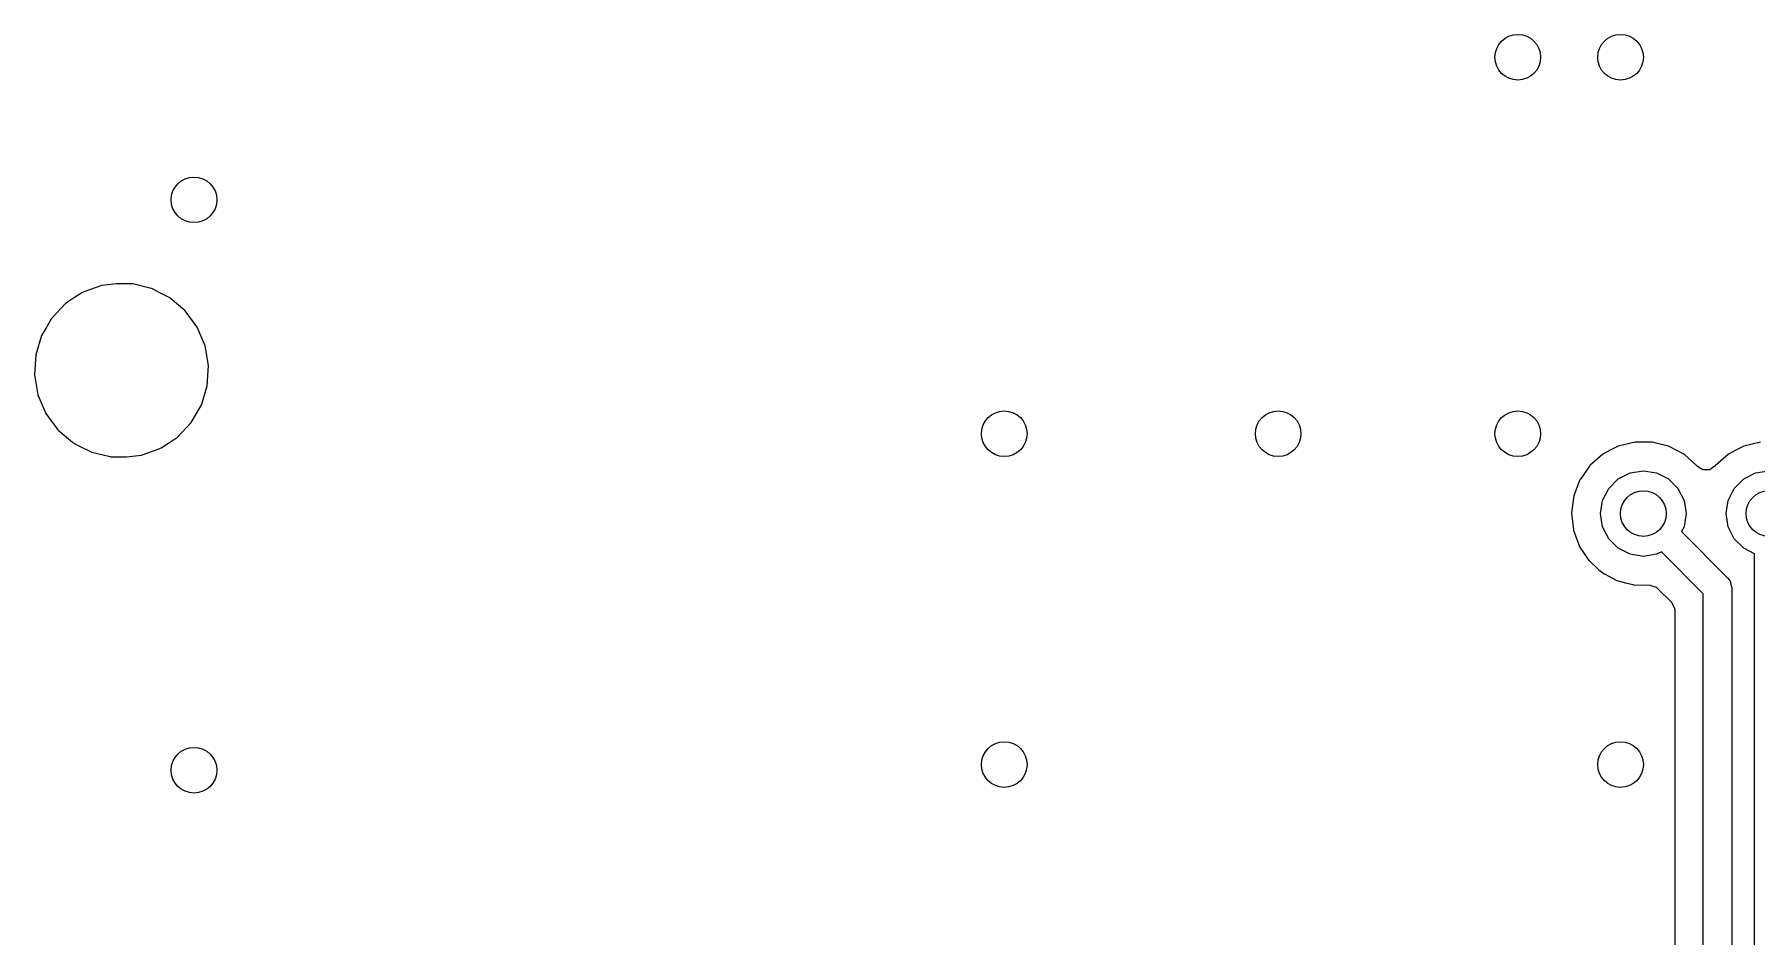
# Model space of a CAD drawing. Extents: x 0.02 to 3.98, y 0.02 to 3.98.
# Drawn here: x 0.981 to 1.575, y 0.545 to 0.856 of the extents above; entities that cross this region are included whole.
import ezdxf

# ---------------------------------------------------------------- set-up
doc = ezdxf.new("R2010")
doc.units = 0
doc.header["$MEASUREMENT"] = 0
doc.layers.add('BLACK', color=7, linetype='CONTINUOUS')

msp = doc.modelspace()

# ---------------------------------------------------------------- linework, layer by layer
at = {"layer": 'BLACK', "linetype": 'CONTINUOUS'}
for p, q in [((0.997548, 0.766759), (0.995043, 0.765116)), ((0.997549, 0.766759), (0.997548, 0.766759)), ((0.997738, 0.766883), (0.997549, 0.766759)), ((0.998518, 0.767166), (0.997738, 0.766883)), ((1.00407, 0.769182), (0.998518, 0.767166)), ((1.00428, 0.769259), (1.00407, 0.769182)), ((1.00407, 0.769182), (1.00407, 0.769182)), ((1.00946, 0.769862), (1.00428, 0.769259)), ((1.01448, 0.769862), (1.00946, 0.769862)), ((1.01454, 0.769859), (1.01448, 0.769862)), ((1.01474, 0.769846), (1.01454, 0.769859)), ((1.01454, 0.769859), (1.01454, 0.769859)), ((1.01492, 0.769835), (1.01474, 0.769846)), ((1.01474, 0.769846), (1.01474, 0.769846)), ((1.01508, 0.769794), (1.01492, 0.769835)), ((1.02146, 0.768234), (1.01508, 0.769794)), ((1.01508, 0.769794), (1.01508, 0.769794)), ((1.02168, 0.76818), (1.02146, 0.768234)), ((1.02146, 0.768234), (1.02146, 0.768234)), ((1.02188, 0.768077), (1.02168, 0.76818)), ((1.02422, 0.766883), (1.02188, 0.768077)), ((1.02188, 0.768077), (1.02188, 0.768077)), ((1.02788, 0.765013), (1.02422, 0.766883)), ((0.991914, 0.763065), (0.987126, 0.75801)), ((0.995043, 0.765116), (0.991914, 0.763065)), ((1.02805, 0.764866), (1.02788, 0.765013)), ((1.03302, 0.760651), (1.02805, 0.764866)), ((1.02805, 0.764866), (1.02805, 0.764866)), ((1.03319, 0.760505), (1.03302, 0.760651)), ((1.03302, 0.760651), (1.03302, 0.760651)), ((1.03732, 0.754896), (1.03319, 0.760505)), ((0.985196, 0.754688), (0.983628, 0.751989)), ((0.987012, 0.757814), (0.985196, 0.754688)), ((0.987126, 0.75801), (0.987012, 0.757814)), ((0.987012, 0.757814), (0.987012, 0.757814)), ((1.04004, 0.748489), (1.03732, 0.754896)), ((0.983628, 0.751989), (0.98161, 0.745324)), ((0.98161, 0.745324), (0.981178, 0.738374)), ((1.04122, 0.741626), (1.04004, 0.748489)), ((0.981178, 0.738374), (0.982358, 0.731511)), ((1.04079, 0.734676), (1.04122, 0.741626)), ((0.982358, 0.731511), (0.985084, 0.725104)), ((1.03877, 0.728011), (1.04079, 0.734676)), ((0.985084, 0.725104), (0.989211, 0.719495)), ((1.03527, 0.72199), (1.03708, 0.725104)), ((1.03708, 0.725104), (1.03866, 0.727816)), ((1.03866, 0.727816), (1.03877, 0.728011)), ((1.03866, 0.727816), (1.03866, 0.727816)), ((0.989211, 0.719495), (0.989384, 0.719349)), ((0.989384, 0.719349), (0.989384, 0.719349)), ((0.989384, 0.719349), (0.99431, 0.715164)), ((1.03049, 0.716935), (1.03527, 0.72199)), ((0.99431, 0.715164), (0.994518, 0.714987)), ((0.994518, 0.714987), (0.996731, 0.713857)), ((0.996731, 0.713857), (1.00052, 0.711923)), ((1.02388, 0.712834), (1.02466, 0.713117)), ((1.02466, 0.713117), (1.02485, 0.713241)), ((1.02485, 0.713241), (1.0291, 0.716024)), ((1.02485, 0.713241), (1.02485, 0.713241)), ((1.0291, 0.716024), (1.03049, 0.716935)), ((1.52757, 0.713802), (1.52482, 0.712383)), ((1.53337, 0.715194), (1.52757, 0.713802)), ((1.5336, 0.715192), (1.53337, 0.715194)), ((1.53635, 0.715178), (1.5336, 0.715192)), ((1.5336, 0.715192), (1.5336, 0.715192)), ((1.53933, 0.715162), (1.53635, 0.715178)), ((1.54062, 0.714837), (1.53933, 0.715162)), ((1.54488, 0.713768), (1.54062, 0.714837)), ((1.54511, 0.71371), (1.54488, 0.713768)), ((1.54488, 0.713768), (1.54488, 0.713768)), ((1.55038, 0.710921), (1.54511, 0.71371)), ((1.57088, 0.713802), (1.56813, 0.712383)), ((1.57668, 0.715194), (1.57088, 0.713802)), ((1.00052, 0.711923), (1.00052, 0.711923)), ((1.00052, 0.711923), (1.00072, 0.71182)), ((1.00072, 0.71182), (1.00094, 0.711766)), ((1.00094, 0.711766), (1.00094, 0.711766)), ((1.00094, 0.711766), (1.00732, 0.710206)), ((1.00732, 0.710206), (1.00732, 0.710206)), ((1.00732, 0.710206), (1.00748, 0.710165)), ((1.00748, 0.710165), (1.00766, 0.710154)), ((1.00766, 0.710154), (1.00766, 0.710154)), ((1.00766, 0.710154), (1.00786, 0.710141)), ((1.00786, 0.710141), (1.00786, 0.710141)), ((1.00786, 0.710141), (1.00792, 0.710138)), ((1.00792, 0.710138), (1.01294, 0.710138)), ((1.01294, 0.710138), (1.01812, 0.710741)), ((1.01812, 0.710741), (1.01833, 0.710818)), ((1.01833, 0.710818), (1.02388, 0.712834)), ((1.01833, 0.710818), (1.01833, 0.710818)), ((1.51779, 0.70715), (1.51765, 0.706958)), ((1.52228, 0.711068), (1.51779, 0.70715)), ((1.52249, 0.711176), (1.52228, 0.711068)), ((1.52482, 0.712383), (1.52249, 0.711176)), ((1.52249, 0.711176), (1.52249, 0.711176)), ((1.55055, 0.710765), (1.55038, 0.710921)), ((1.55297, 0.70861), (1.55055, 0.710765)), ((1.55055, 0.710765), (1.55055, 0.710765)), ((1.55483, 0.706956), (1.55297, 0.70861)), ((1.56109, 0.70715), (1.56096, 0.706958)), ((1.56558, 0.711068), (1.56109, 0.70715)), ((1.56579, 0.711176), (1.56558, 0.711068)), ((1.56813, 0.712383), (1.56579, 0.711176)), ((1.56579, 0.711176), (1.56579, 0.711176)), ((1.51423, 0.701958), (1.51219, 0.69672)), ((1.51427, 0.702055), (1.51423, 0.701958)), ((1.51436, 0.702274), (1.51427, 0.702055)), ((1.51427, 0.702055), (1.51427, 0.702055)), ((1.51449, 0.702466), (1.51436, 0.702274)), ((1.51765, 0.706958), (1.51449, 0.702466)), ((1.51765, 0.706958), (1.51765, 0.706958)), ((1.52428, 0.699229), (1.52754, 0.702495)), ((1.52754, 0.702495), (1.53166, 0.704592)), ((1.53166, 0.704592), (1.53622, 0.705315)), ((1.53622, 0.705315), (1.54078, 0.704592)), ((1.54078, 0.704592), (1.5449, 0.702495)), ((1.5449, 0.702495), (1.54816, 0.699229)), ((1.55496, 0.706771), (1.55483, 0.706956)), ((1.55673, 0.705626), (1.55496, 0.706771)), ((1.55914, 0.705663), (1.55673, 0.705626)), ((1.56072, 0.706853), (1.55914, 0.705663)), ((1.5608, 0.706783), (1.56072, 0.706853)), ((1.56096, 0.706958), (1.5608, 0.706783)), ((1.56758, 0.699229), (1.57085, 0.702495)), ((1.57085, 0.702495), (1.57497, 0.704592)), ((1.57497, 0.704592), (1.57953, 0.705315)), ((1.51219, 0.69672), (1.51141, 0.690811)), ((1.52146, 0.690551), (1.52218, 0.695113)), ((1.52218, 0.695113), (1.52428, 0.699229)), ((1.54816, 0.699229), (1.55026, 0.695113)), ((1.55026, 0.695113), (1.55098, 0.690551)), ((1.56476, 0.690551), (1.56549, 0.695113)), ((1.56549, 0.695113), (1.56758, 0.699229)), ((1.51141, 0.690811), (1.51144, 0.690577)), ((1.51144, 0.690577), (1.51144, 0.690577)), ((1.51144, 0.690577), (1.51173, 0.687964)), ((1.52218, 0.685989), (1.52146, 0.690551)), ((1.55098, 0.690551), (1.55026, 0.685989)), ((1.56549, 0.685989), (1.56476, 0.690551)), ((1.51173, 0.687964), (1.51207, 0.684886)), ((1.51207, 0.684886), (1.51215, 0.684666)), ((1.51215, 0.684666), (1.51404, 0.67951)), ((1.52428, 0.681873), (1.52218, 0.685989)), ((1.55026, 0.685989), (1.54941, 0.68432)), ((1.54941, 0.68432), (1.56531, 0.668422)), ((1.56758, 0.681873), (1.56549, 0.685989)), ((1.51404, 0.67951), (1.51404, 0.67951)), ((1.51404, 0.67951), (1.51412, 0.679289)), ((1.51412, 0.679289), (1.51744, 0.674342)), ((1.52754, 0.678607), (1.52428, 0.681873)), ((1.53166, 0.67651), (1.52754, 0.678607)), ((1.54245, 0.67736), (1.54078, 0.67651)), ((1.55691, 0.662903), (1.54245, 0.67736)), ((1.57085, 0.678607), (1.56758, 0.681873)), ((1.57461, 0.676693), (1.57085, 0.678607)), ((1.51744, 0.674342), (1.51762, 0.674184)), ((1.51762, 0.674184), (1.51762, 0.674184)), ((1.51762, 0.674184), (1.5208, 0.671285)), ((1.53622, 0.675787), (1.53166, 0.67651)), ((1.54078, 0.67651), (1.53622, 0.675787)), ((1.57461, 0.499253), (1.57461, 0.676693)), ((1.5208, 0.671285), (1.52185, 0.67033)), ((1.52185, 0.67033), (1.52285, 0.669789)), ((1.52285, 0.669789), (1.52688, 0.667598)), ((1.52688, 0.667598), (1.52688, 0.667598)), ((1.52688, 0.667598), (1.52709, 0.667486)), ((1.52709, 0.667486), (1.53011, 0.666694)), ((1.53011, 0.666694), (1.53263, 0.666033)), ((1.53263, 0.666033), (1.53263, 0.666033)), ((1.53263, 0.666033), (1.53285, 0.665974)), ((1.53285, 0.665974), (1.53309, 0.66597)), ((1.53309, 0.66597), (1.53309, 0.66597)), ((1.53309, 0.66597), (1.53842, 0.665886)), ((1.53842, 0.665886), (1.5407, 0.665106)), ((1.56531, 0.668422), (1.56583, 0.667719)), ((1.56583, 0.667719), (1.56597, 0.6676)), ((1.56597, 0.6676), (1.566, 0.667494)), ((1.566, 0.667494), (1.56615, 0.66729)), ((1.56615, 0.66729), (1.56641, 0.666105)), ((1.56641, 0.666105), (1.56675, 0.664942)), ((1.5407, 0.665106), (1.54112, 0.664745)), ((1.54112, 0.664745), (1.5459, 0.65996)), ((1.5459, 0.65996), (1.547, 0.657813)), ((1.55691, 0.506584), (1.55691, 0.662903)), ((1.56675, 0.664942), (1.56675, 0.504546)), ((1.547, 0.657813), (1.54705, 0.657204)), ((1.54705, 0.657204), (1.54705, 0.512284))]:
    msp.add_line(p, q, dxfattribs=at)
at = {"layer": 'BLACK'}
for centre in [(1.49291, 0.848031), (1.52835, 0.848031), (1.03622, 0.798819), (1.31575, 0.71811), (1.41024, 0.71811), (1.49291, 0.71811), (1.53622, 0.690551), (1.57953, 0.690551), (1.03622, 0.601969), (1.31575, 0.603937), (1.52835, 0.603937)]:
    msp.add_circle(centre, 0.007874, dxfattribs=at)

doc.saveas('drawing.dxf')
